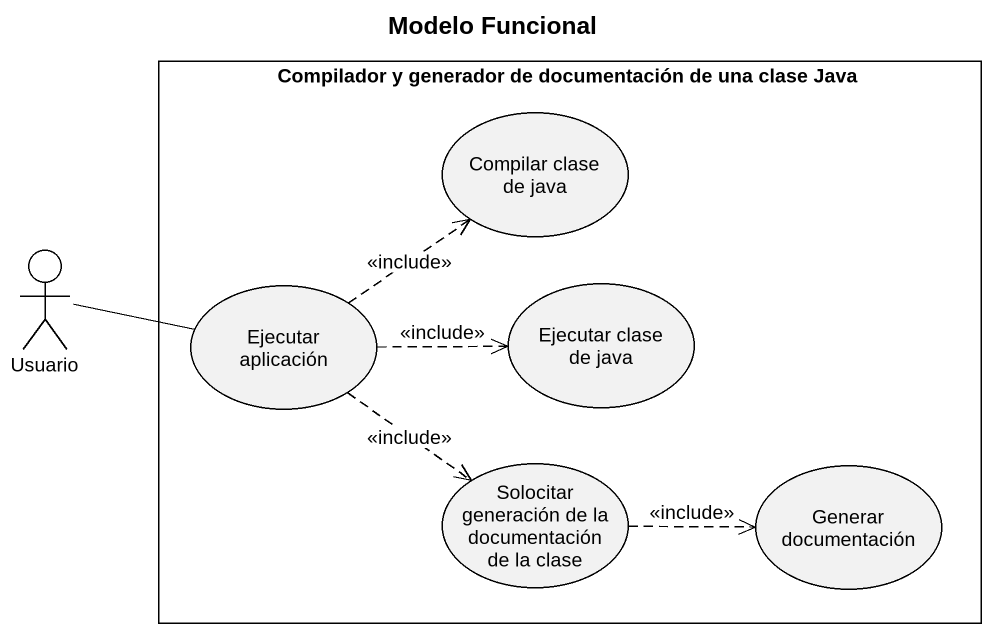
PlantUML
@startuml
title Modelo Funcional
rectangle "Compilador y generador de documentación de una clase Java" as Compilador_y_generador_de {
  usecase "Compilar clase de java" as Compilar_clase_de_java
  usecase "Ejecutar aplicación" as Ejecutar_aplicación
  usecase "Ejecutar clase de java" as Ejecutar_clase_de_java
  usecase "Solocitar generación de la documentación de la clase" as Solocitar_generación_de_la
  usecase "Generar documentación" as Generar_documentación
}
actor Usuario
Usuario -right- Ejecutar_aplicación
Ejecutar_aplicación .up.> Compilar_clase_de_java : <<include>>
Ejecutar_aplicación .right.> Ejecutar_clase_de_java : <<include>>
Ejecutar_aplicación ..> Solocitar_generación_de_la : <<include>>
Solocitar_generación_de_la .right.> Generar_documentación : <<include>>
@enduml
